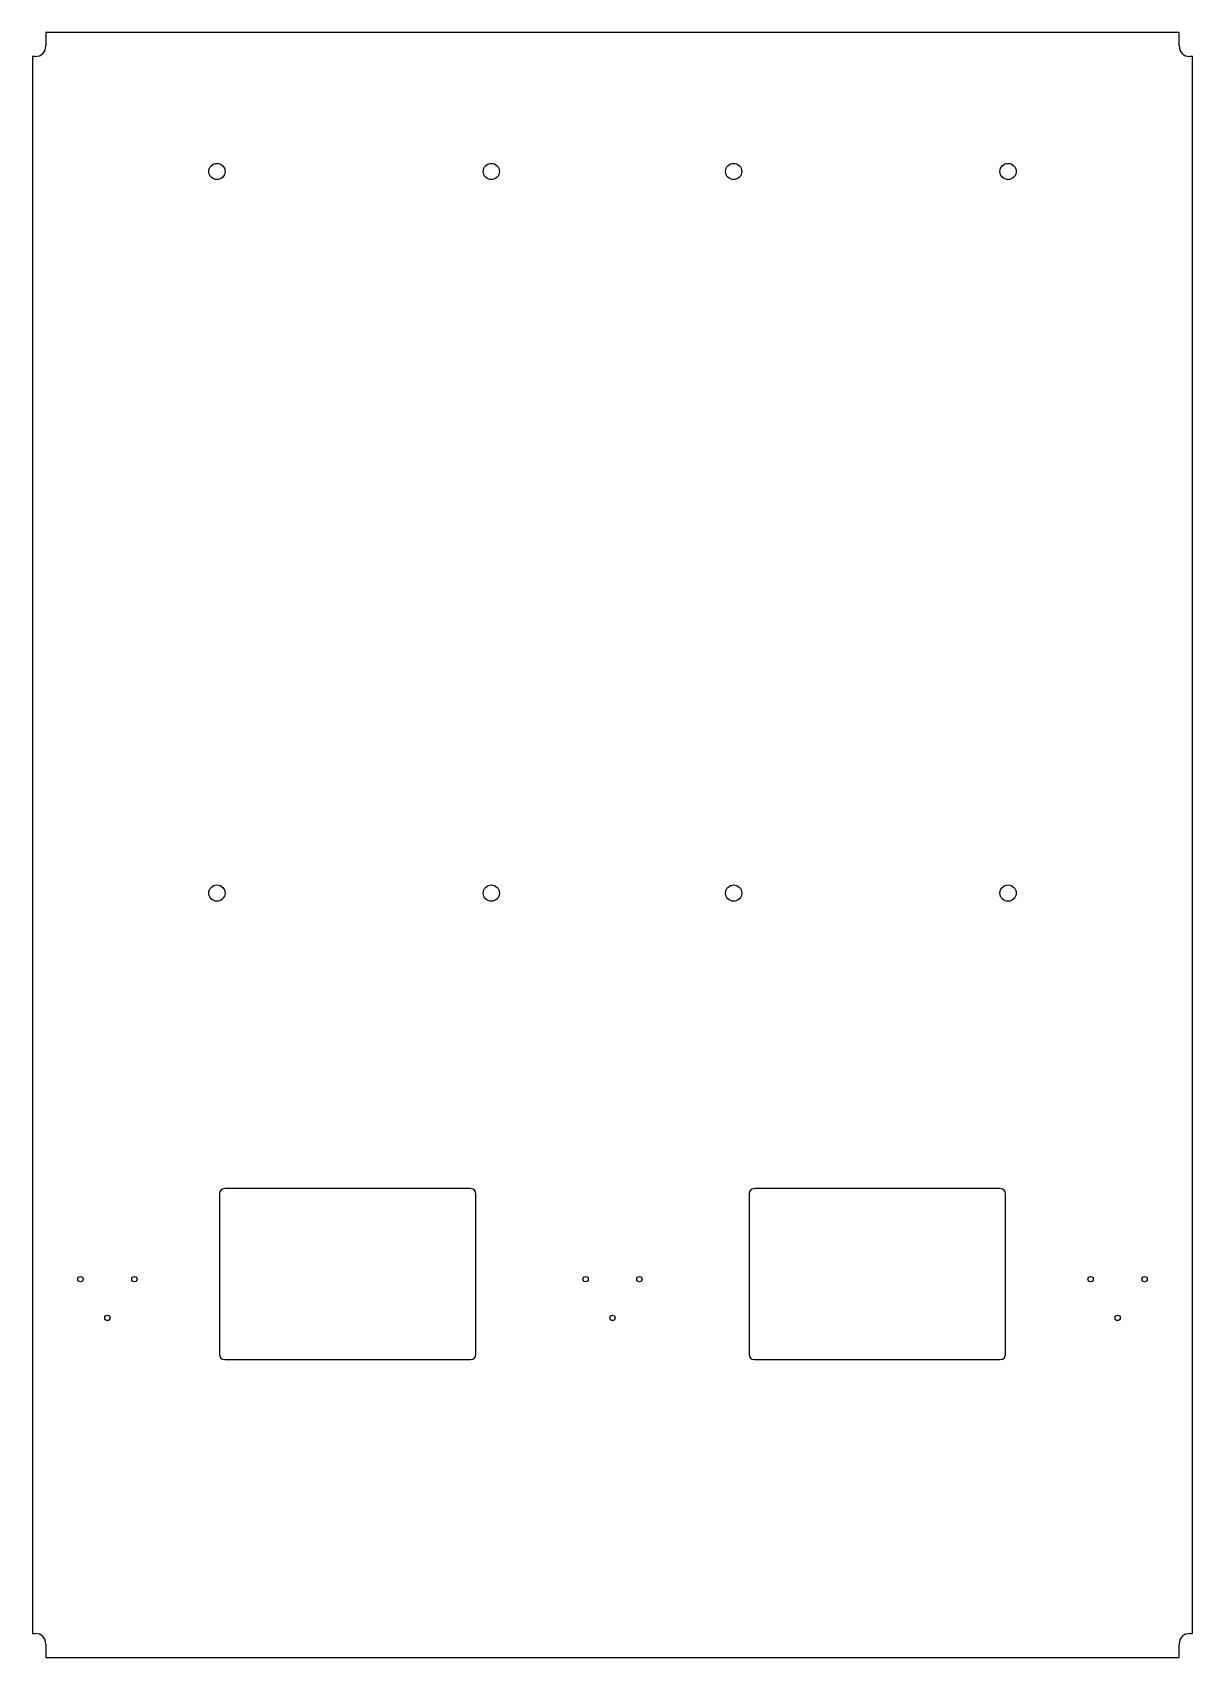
# Model space of a CAD drawing. Header units: inches. Extents: x -13.6 to 13.6, y -19 to 19.
import ezdxf

# ---------------------------------------------------------------- set-up
doc = ezdxf.new("R2010")
doc.units = ezdxf.units.IN
doc.header["$MEASUREMENT"] = 0

msp = doc.modelspace()

# ---------------------------------------------------------------- linework, layer by layer
at = {"color": 7, "linetype": 'Continuous', "lineweight": 25}
for p, q in [((13.25, 19), (-13.25, 19)), ((-13.25, 19), (-13.25, 18.688)), ((13.25, 18.688), (13.25, 19)), ((-13.562, 18.438), (-13.562, -18.438)), ((-13.5, 18.438), (-13.562, 18.438)), ((13.562, 18.438), (13.5, 18.438)), ((13.562, -18.438), (13.562, 18.438)), ((-9.193, -8.16), (-9.193, -11.91)), ((-3.318, -8.035), (-9.068, -8.035)), ((-3.193, -11.91), (-3.193, -8.16)), ((3.193, -8.16), (3.193, -11.91)), ((9.068, -8.035), (3.318, -8.035)), ((9.193, -11.91), (9.193, -8.16)), ((-9.068, -12.035), (-3.318, -12.035)), ((3.318, -12.035), (9.068, -12.035)), ((-13.562, -18.438), (-13.5, -18.438)), ((13.5, -18.438), (13.562, -18.438)), ((-13.25, -18.688), (-13.25, -19)), ((-13.25, -19), (13.25, -19)), ((13.25, -19), (13.25, -18.688))]:
    msp.add_line(p, q, dxfattribs=at)
for centre, radius in [((-9.25, 15.75), 0.19), ((-2.833, 15.75), 0.19), ((2.833, 15.75), 0.19), ((9.25, 15.75), 0.19), ((-9.25, -1.125), 0.19), ((-2.833, -1.125), 0.19), ((2.833, -1.125), 0.19), ((9.25, -1.125), 0.19), ((-12.441, -10.152), 0.0625), ((-11.181, -10.152), 0.0625), ((-0.63, -10.152), 0.0625), ((0.63, -10.152), 0.0625), ((11.181, -10.152), 0.0625), ((12.441, -10.152), 0.0625), ((-11.811, -11.058), 0.0625), ((0, -11.058), 0.0625), ((11.811, -11.058), 0.0625)]:
    msp.add_circle(centre, radius, dxfattribs=at)
for centre, radius, start, end in [((-13.5, 18.688), 0.25, 270, 0), ((13.5, 18.688), 0.25, 180, 270), ((-9.068, -8.16), 0.125, 90, 180), ((-3.318, -8.16), 0.125, 0, 90), ((3.318, -8.16), 0.125, 90, 180), ((9.068, -8.16), 0.125, 0, 90), ((-9.068, -11.91), 0.125, 180, 270), ((-3.318, -11.91), 0.125, 270, 0), ((3.318, -11.91), 0.125, 180, 270), ((9.068, -11.91), 0.125, 270, 0), ((-13.5, -18.688), 0.25, 0, 90), ((13.5, -18.688), 0.25, 90, 180)]:
    msp.add_arc(centre, radius, start, end, dxfattribs=at)

doc.saveas('drawing.dxf')
